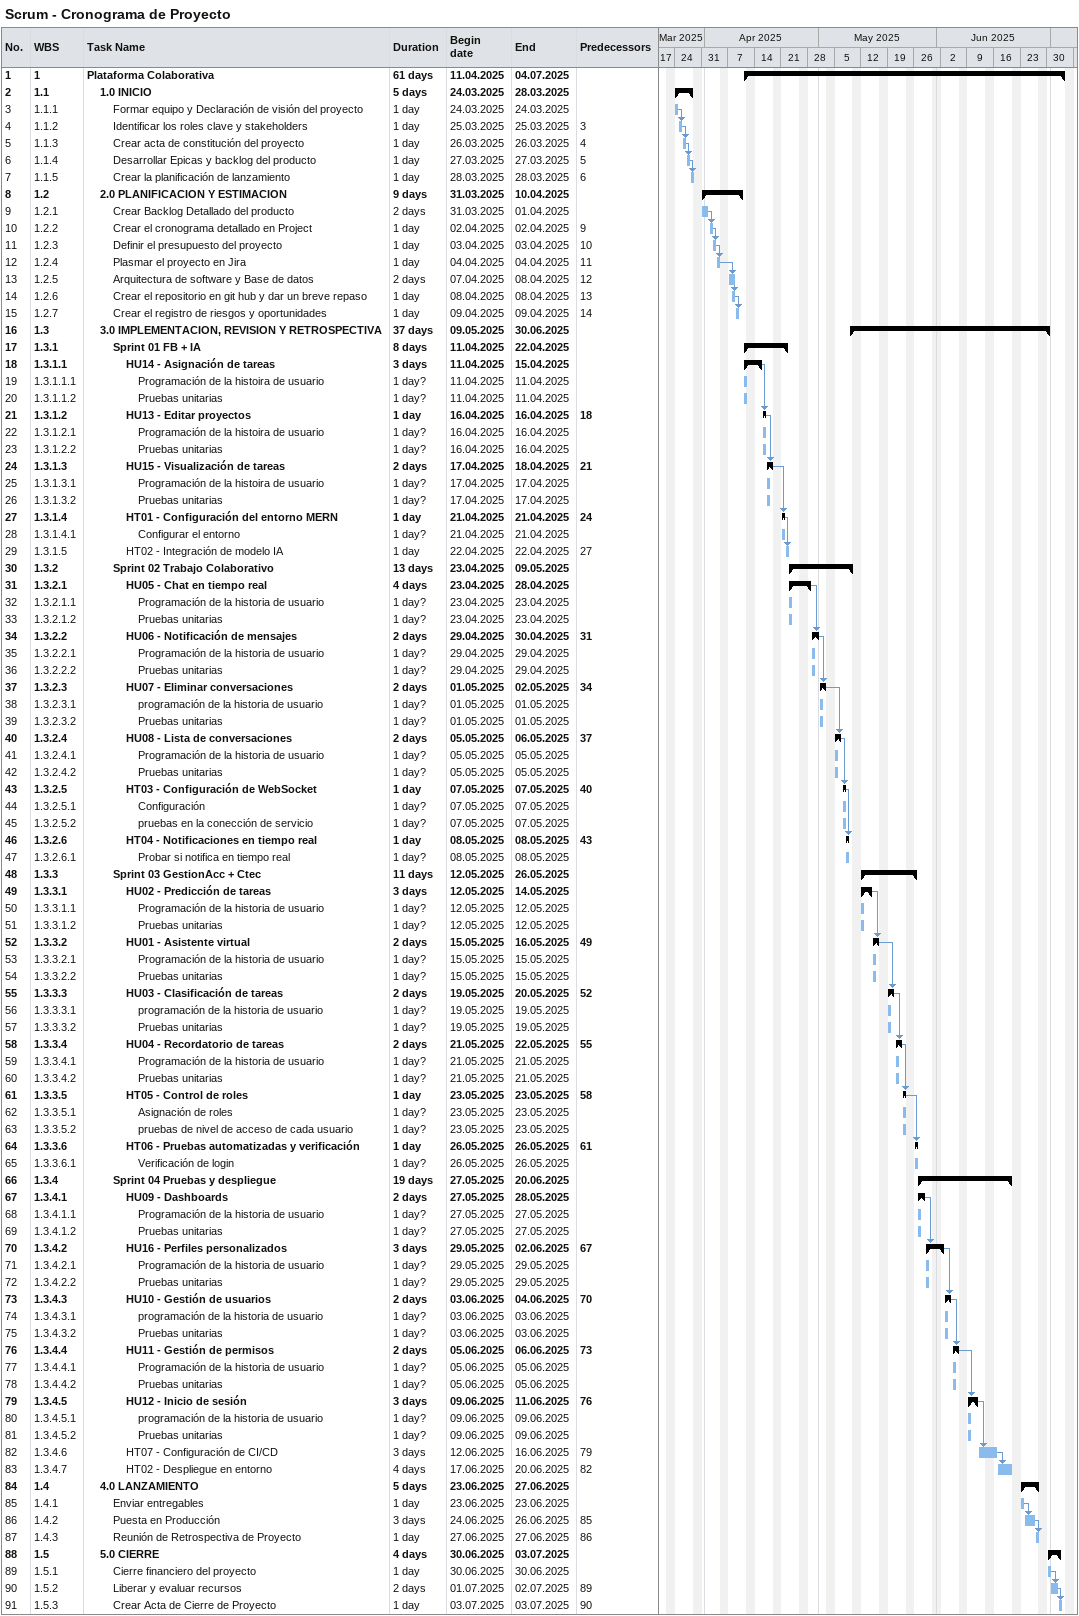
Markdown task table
Scrum - Cronograma de Proyecto

| ID | WBS | Task | Duration | Start | Finish | Predecessors |
|---|---|---|---|---|---|---|
| 1 | 1 | **Plataforma Colaborativa** | 61d | 2025-04-11 | 2025-07-04 |  |
| 2 | 1.1 | **1.0 INICIO** | 5d | 2025-03-24 | 2025-03-28 |  |
| 3 | 1.1.1 | Formar equipo y Declaración de visión del proyecto | 1d | 2025-03-24 | 2025-03-24 |  |
| 4 | 1.1.2 | Identificar los roles clave y stakeholders | 1d | 2025-03-25 | 2025-03-25 | 3 |
| 5 | 1.1.3 | Crear acta de constitución del proyecto | 1d | 2025-03-26 | 2025-03-26 | 4 |
| 6 | 1.1.4 | Desarrollar Epicas y backlog del producto | 1d | 2025-03-27 | 2025-03-27 | 5 |
| 7 | 1.1.5 | Crear la planificación de lanzamiento | 1d | 2025-03-28 | 2025-03-28 | 6 |
| 8 | 1.2 | **2.0 PLANIFICACION Y ESTIMACION** | 9d | 2025-03-31 | 2025-04-10 |  |
| 9 | 1.2.1 | Crear Backlog Detallado del producto | 2d | 2025-03-31 | 2025-04-01 |  |
| 10 | 1.2.2 | Crear el cronograma detallado en Project | 1d | 2025-04-02 | 2025-04-02 | 9 |
| 11 | 1.2.3 | Definir el presupuesto del proyecto | 1d | 2025-04-03 | 2025-04-03 | 10 |
| 12 | 1.2.4 | Plasmar el proyecto en Jira | 1d | 2025-04-04 | 2025-04-04 | 11 |
| 13 | 1.2.5 | Arquitectura de software y Base de datos | 2d | 2025-04-07 | 2025-04-08 | 12 |
| 14 | 1.2.6 | Crear el repositorio en git hub y dar un breve repaso | 1d | 2025-04-08 | 2025-04-08 | 13 |
| 15 | 1.2.7 | Crear el registro de riesgos y oportunidades | 1d | 2025-04-09 | 2025-04-09 | 14 |
| 16 | 1.3 | **3.0 IMPLEMENTACION, REVISION Y RETROSPECTIVA** | 37d | 2025-05-09 | 2025-06-30 |  |
| 17 | 1.3.1 | **Sprint 01 FB + IA** | 8d | 2025-04-11 | 2025-04-22 |  |
| 18 | 1.3.1.1 | **HU14 - Asignación de tareas** | 3d | 2025-04-11 | 2025-04-15 |  |
| 19 | 1.3.1.1.1 | Programación de la histoira de usuario | 1d? | 2025-04-11 | 2025-04-11 |  |
| 20 | 1.3.1.1.2 | Pruebas unitarias | 1d? | 2025-04-11 | 2025-04-11 |  |
| 21 | 1.3.1.2 | **HU13 - Editar proyectos** | 1d | 2025-04-16 | 2025-04-16 | 18 |
| 22 | 1.3.1.2.1 | Programación de la histoira de usuario | 1d? | 2025-04-16 | 2025-04-16 |  |
| 23 | 1.3.1.2.2 | Pruebas unitarias | 1d? | 2025-04-16 | 2025-04-16 |  |
| 24 | 1.3.1.3 | **HU15 - Visualización de tareas** | 2d | 2025-04-17 | 2025-04-18 | 21 |
| 25 | 1.3.1.3.1 | Programación de la histoira de usuario | 1d? | 2025-04-17 | 2025-04-17 |  |
| 26 | 1.3.1.3.2 | Pruebas unitarias | 1d? | 2025-04-17 | 2025-04-17 |  |
| 27 | 1.3.1.4 | **HT01 - Configuración del entorno MERN** | 1d | 2025-04-21 | 2025-04-21 | 24 |
| 28 | 1.3.1.4.1 | Configurar el entorno | 1d? | 2025-04-21 | 2025-04-21 |  |
| 29 | 1.3.1.5 | HT02 - Integración de modelo IA | 1d | 2025-04-22 | 2025-04-22 | 27 |
| 30 | 1.3.2 | **Sprint 02 Trabajo Colaborativo** | 13d | 2025-04-23 | 2025-05-09 |  |
| 31 | 1.3.2.1 | **HU05 - Chat en tiempo real** | 4d | 2025-04-23 | 2025-04-28 |  |
| 32 | 1.3.2.1.1 | Programación de la historia de usuario | 1d? | 2025-04-23 | 2025-04-23 |  |
| 33 | 1.3.2.1.2 | Pruebas unitarias | 1d? | 2025-04-23 | 2025-04-23 |  |
| 34 | 1.3.2.2 | **HU06 - Notificación de mensajes** | 2d | 2025-04-29 | 2025-04-30 | 31 |
| 35 | 1.3.2.2.1 | Programación de la historia de usuario | 1d? | 2025-04-29 | 2025-04-29 |  |
| 36 | 1.3.2.2.2 | Pruebas unitarias | 1d? | 2025-04-29 | 2025-04-29 |  |
| 37 | 1.3.2.3 | **HU07 - Eliminar conversaciones** | 2d | 2025-05-01 | 2025-05-02 | 34 |
| 38 | 1.3.2.3.1 | programación de la historia de usuario | 1d? | 2025-05-01 | 2025-05-01 |  |
| 39 | 1.3.2.3.2 | Pruebas unitarias | 1d? | 2025-05-01 | 2025-05-01 |  |
| 40 | 1.3.2.4 | **HU08 - Lista de conversaciones** | 2d | 2025-05-05 | 2025-05-06 | 37 |
| 41 | 1.3.2.4.1 | Programación de la historia de usuario | 1d? | 2025-05-05 | 2025-05-05 |  |
| 42 | 1.3.2.4.2 | Pruebas unitarias | 1d? | 2025-05-05 | 2025-05-05 |  |
| 43 | 1.3.2.5 | **HT03 - Configuración de WebSocket** | 1d | 2025-05-07 | 2025-05-07 | 40 |
| 44 | 1.3.2.5.1 | Configuración | 1d? | 2025-05-07 | 2025-05-07 |  |
| 45 | 1.3.2.5.2 | pruebas en la conección de servicio | 1d? | 2025-05-07 | 2025-05-07 |  |
| 46 | 1.3.2.6 | **HT04 - Notificaciones en tiempo real** | 1d | 2025-05-08 | 2025-05-08 | 43 |
| 47 | 1.3.2.6.1 | Probar si notifica en tiempo real | 1d? | 2025-05-08 | 2025-05-08 |  |
| 48 | 1.3.3 | **Sprint 03 GestionAcc + Ctec** | 11d | 2025-05-12 | 2025-05-26 |  |
| 49 | 1.3.3.1 | **HU02 - Predicción de tareas** | 3d | 2025-05-12 | 2025-05-14 |  |
| 50 | 1.3.3.1.1 | Programación de la historia de usuario | 1d? | 2025-05-12 | 2025-05-12 |  |
| 51 | 1.3.3.1.2 | Pruebas unitarias | 1d? | 2025-05-12 | 2025-05-12 |  |
| 52 | 1.3.3.2 | **HU01 - Asistente virtual** | 2d | 2025-05-15 | 2025-05-16 | 49 |
| 53 | 1.3.3.2.1 | Programación de la historia de usuario | 1d? | 2025-05-15 | 2025-05-15 |  |
| 54 | 1.3.3.2.2 | Pruebas unitarias | 1d? | 2025-05-15 | 2025-05-15 |  |
| 55 | 1.3.3.3 | **HU03 - Clasificación de tareas** | 2d | 2025-05-19 | 2025-05-20 | 52 |
| 56 | 1.3.3.3.1 | programación de la historia de usuario | 1d? | 2025-05-19 | 2025-05-19 |  |
| 57 | 1.3.3.3.2 | Pruebas unitarias | 1d? | 2025-05-19 | 2025-05-19 |  |
| 58 | 1.3.3.4 | **HU04 - Recordatorio de tareas** | 2d | 2025-05-21 | 2025-05-22 | 55 |
| 59 | 1.3.3.4.1 | Programación de la historia de usuario | 1d? | 2025-05-21 | 2025-05-21 |  |
| 60 | 1.3.3.4.2 | Pruebas unitarias | 1d? | 2025-05-21 | 2025-05-21 |  |
| 61 | 1.3.3.5 | **HT05 - Control de roles** | 1d | 2025-05-23 | 2025-05-23 | 58 |
| 62 | 1.3.3.5.1 | Asignación de roles | 1d? | 2025-05-23 | 2025-05-23 |  |
| 63 | 1.3.3.5.2 | pruebas de nivel de acceso de cada usuario | 1d? | 2025-05-23 | 2025-05-23 |  |
| 64 | 1.3.3.6 | **HT06 - Pruebas automatizadas y verificación** | 1d | 2025-05-26 | 2025-05-26 | 61 |
| 65 | 1.3.3.6.1 | Verificación de login | 1d? | 2025-05-26 | 2025-05-26 |  |
| 66 | 1.3.4 | **Sprint 04 Pruebas y despliegue** | 19d | 2025-05-27 | 2025-06-20 |  |
| 67 | 1.3.4.1 | **HU09 - Dashboards** | 2d | 2025-05-27 | 2025-05-28 |  |
| 68 | 1.3.4.1.1 | Programación de la historia de usuario | 1d? | 2025-05-27 | 2025-05-27 |  |
| 69 | 1.3.4.1.2 | Pruebas unitarias | 1d? | 2025-05-27 | 2025-05-27 |  |
| 70 | 1.3.4.2 | **HU16 - Perfiles personalizados** | 3d | 2025-05-29 | 2025-06-02 | 67 |
| 71 | 1.3.4.2.1 | Programación de la historia de usuario | 1d? | 2025-05-29 | 2025-05-29 |  |
| 72 | 1.3.4.2.2 | Pruebas unitarias | 1d? | 2025-05-29 | 2025-05-29 |  |
| 73 | 1.3.4.3 | **HU10 - Gestión de usuarios** | 2d | 2025-06-03 | 2025-06-04 | 70 |
| 74 | 1.3.4.3.1 | programación de la historia de usuario | 1d? | 2025-06-03 | 2025-06-03 |  |
| 75 | 1.3.4.3.2 | Pruebas unitarias | 1d? | 2025-06-03 | 2025-06-03 |  |
| 76 | 1.3.4.4 | **HU11 - Gestión de permisos** | 2d | 2025-06-05 | 2025-06-06 | 73 |
| 77 | 1.3.4.4.1 | Programación de la historia de usuario | 1d? | 2025-06-05 | 2025-06-05 |  |
| 78 | 1.3.4.4.2 | Pruebas unitarias | 1d? | 2025-06-05 | 2025-06-05 |  |
| 79 | 1.3.4.5 | **HU12 - Inicio de sesión** | 3d | 2025-06-09 | 2025-06-11 | 76 |
| 80 | 1.3.4.5.1 | programación de la historia de usuario | 1d? | 2025-06-09 | 2025-06-09 |  |
| 81 | 1.3.4.5.2 | Pruebas unitarias | 1d? | 2025-06-09 | 2025-06-09 |  |
| 82 | 1.3.4.6 | HT07 - Configuración de CI/CD | 3d | 2025-06-12 | 2025-06-16 | 79 |
| 83 | 1.3.4.7 | HT02 - Despliegue en entorno | 4d | 2025-06-17 | 2025-06-20 | 82 |
| 84 | 1.4 | **4.0 LANZAMIENTO** | 5d | 2025-06-23 | 2025-06-27 |  |
| 85 | 1.4.1 | Enviar entregables | 1d | 2025-06-23 | 2025-06-23 |  |
| 86 | 1.4.2 | Puesta en Producción | 3d | 2025-06-24 | 2025-06-26 | 85 |
| 87 | 1.4.3 | Reunión de Retrospectiva de Proyecto | 1d | 2025-06-27 | 2025-06-27 | 86 |
| 88 | 1.5 | **5.0 CIERRE** | 4d | 2025-06-30 | 2025-07-03 |  |
| 89 | 1.5.1 | Cierre financiero del proyecto | 1d | 2025-06-30 | 2025-06-30 |  |
| 90 | 1.5.2 | Liberar y evaluar recursos | 2d | 2025-07-01 | 2025-07-02 | 89 |
| 91 | 1.5.3 | Crear Acta de Cierre de Proyecto | 1d | 2025-07-03 | 2025-07-03 | 90 |
